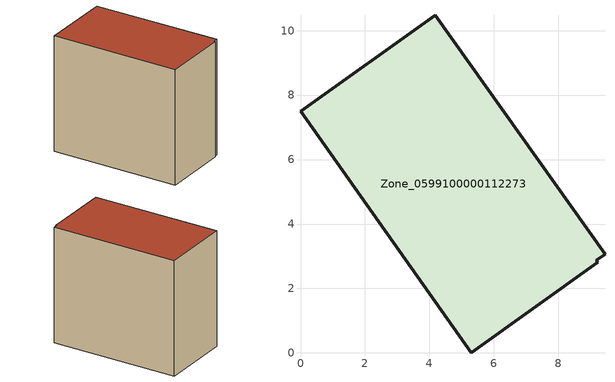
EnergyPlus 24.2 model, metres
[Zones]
Zone_0599100000112273
 floor ground (C_G): 0,7.5 4.18,10.48 9.45,3.06 9.18,2.88 9.23,2.81 5.3,0 z0
 wall outside (C_F): 4.18,10.48 0,7.5 5.3,0 9.23,2.81 9.18,2.88 9.45,3.06 4.18,10.48 z0:8.21
 roof outside (C_R): 5.3,0 9.23,2.81 9.18,2.88 9.45,3.06 4.18,10.48 0,7.5 z8.21
[BUILDING]
Pand.0599100000112273: North Axis=0; Terrain=City; Loads Convergence Tolerance Value=0.04; Temperature Convergence Tolerance Value=0.4; Solar Distribution=FullExterior; Maximum Number of Warmup Days=25; Minimum Number of Warmup Days=1
[Site:Location]
Rotterdam.The.Hague.AP_ZH_NLD Design_Conditions: Latitude=51.96; Longitude=4.45; Time Zone=1; Elevation=-4.5
[SITE:GROUNDTEMPERATURE:BUILDINGSURFACE]
18, 18, 18, 18, 18, 18, 18, 18, 18, 18, 18, 18
[MATERIAL] Thermal Absorptance=0.9; Solar Absorptance=0.7; Visible Absorptance=0.7
Name | Roughness | Thickness | Conductivity | Density | Specific Heat
G.TI.1975-1991 | MediumSmooth | 0.15 | 0.288461 | 540 | 1210
F.TI.1975-1991 | Rough | 0.3 | 0.230769 | 1920 | 840
R.TI.1975-1991 | MediumRough | 0.2 | 0.153846 | 1500 | 1000
[CONSTRUCTION]
C_G: G.TI.1975-1991
C_F: F.TI.1975-1991
C_R: R.TI.1975-1991
[ZONE]
Zone_0599100000112273: Type=1; Multiplier=1; Ceiling Height=Autocalculate; Volume=Autocalculate; Floor Area=autocalculate; Part of Total Floor Area=Yes
[ZONEINFILTRATION:DESIGNFLOWRATE]
Infil_Zone_0599100000112273: Zone or ZoneList or Space or SpaceList=Zone_0599100000112273; Schedule=AlwaysOn; Design Flow Rate Calculation Method=Flow/Area; Flow Rate per Floor Area=0.003; Constant Term Coefficient=1; Temperature Term Coefficient=0; Velocity Term Coefficient=0; Velocity Squared Term Coefficient=0
[HVACTEMPLATE:ZONE:IDEALLOADSAIRSYSTEM]
Zone_0599100000112273: Maximum Heating Supply Air Temperature=50; Minimum Cooling Supply Air Temperature=13; Maximum Heating Supply Air Humidity Ratio=0.0156; Minimum Cooling Supply Air Humidity Ratio=0.0077; Heating Limit=NoLimit; Cooling Limit=NoLimit; Dehumidification Control Type=ConstantSensibleHeatRatio; Cooling Sensible Heat Ratio=0.7; Dehumidification Setpoint=60; Humidification Control Type=None; Humidification Setpoint=30; Outdoor Air Method=None; Outdoor Air Flow Rate per Person=0.00944; Outdoor Air Flow Rate per Zone Floor Area=0; Outdoor Air Flow Rate per Zone=0; Demand Controlled Ventilation Type=None; Outdoor Air Economizer Type=NoEconomizer; Heat Recovery Type=None; Sensible Heat Recovery Effectiveness=0.7; Latent Heat Recovery Effectiveness=0.65
[ZONECONTROL:THERMOSTAT]
ThermostatControl_Zone_0599100000112273: Zone or ZoneList=Zone_0599100000112273; Control Type Schedule=DualSetpointControlType; Control 1=Thermostat_Zone_0599100000112273; Temperature Difference Between Cutout And Setpoint=0
[THERMOSTATSETPOINT:DUALSETPOINT]
Thermostat_Zone_0599100000112273: Heating Setpoint Temperature Schedule=HeatingSetpoint_Zone_0599100000112273; Cooling Setpoint Temperature Schedule=CoolingSetpoint_Zone_0599100000112273
[SCHEDULE:COMPACT]
HeatingSetpoint_Zone_0599100000112273: Through: 12/31, For: AllDays, Until: 24:00, 21
CoolingSetpoint_Zone_0599100000112273: Through: 12/31, For: AllDays, Until: 24:00, 24
DualSetpointControlType: Through: 12/31, For: AllDays, Until: 24:00, 4
AlwaysOn: Through: 12/31, For: AllDays, Until: 24:00, 1
